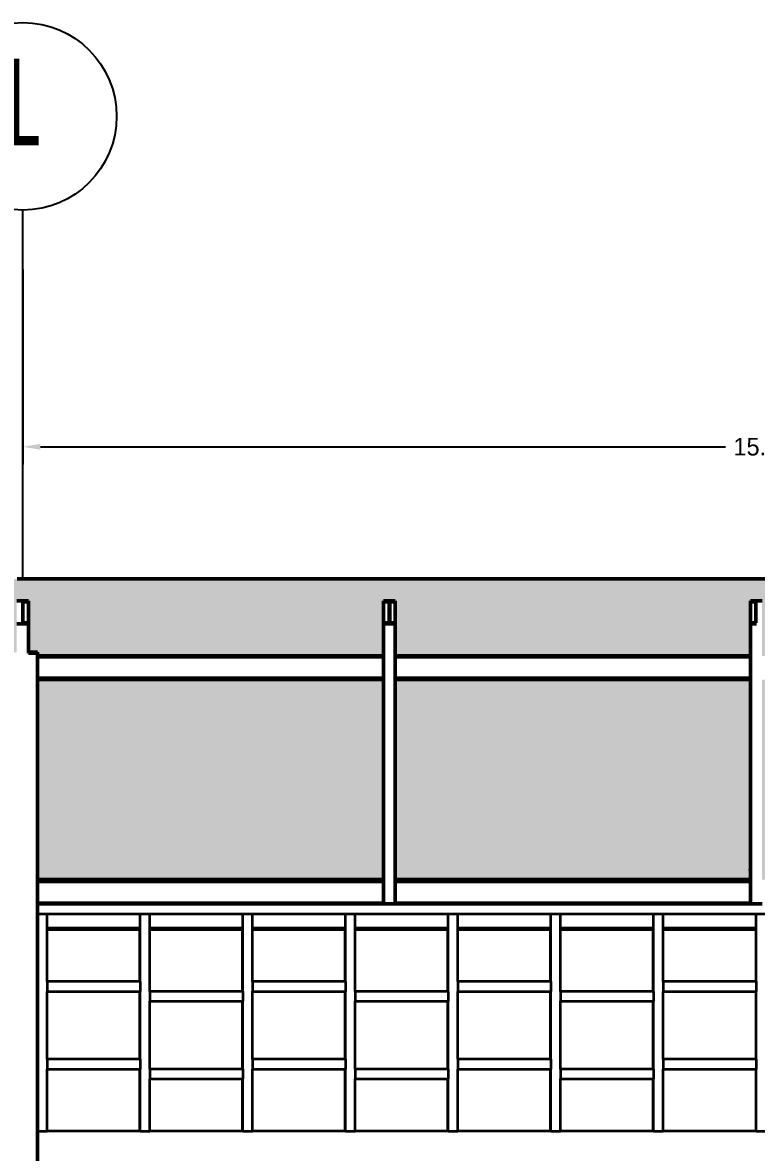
# Model space of a CAD drawing. Header units: metres. Extents: x -57 to 501, y 45 to 307.
# Drawn here: x 280.67 to 288.17, y 251.59 to 263.15 of the extents above; entities that cross this region are included whole.
import ezdxf

# ---------------------------------------------------------------- set-up
doc = ezdxf.new("R2010")
doc.units = ezdxf.units.M
doc.layers.add('atras', color=7, linetype='Continuous')
doc.dimstyles.get("Standard").update_dxf_attribs({"dimtxt": 0.18, "dimasz": 0.18, "dimexe": 0.18, "dimexo": 0.0625, "dimgap": 0.09, "dimtad": 0, "dimtih": 1, "dimtoh": 1, "dimdec": 1, "dimzin": 0, "dimdsep": 46, "dimtxsty": 'Standard', "dimcen": 0.09, "dimadec": 0, "dimazin": 0, "dimtfac": 1, "dimtdec": 1, "dimtofl": 0, "dimtmove": 0, "dimatfit": 3, "dimfxl": 1, "dimtolj": 1, "dimtzin": 0, "dimarcsym": 0})

# ---------------------------------------------------------------- blocks, each defined once
blk = doc.blocks.new('*D25')
at = {"layer": 'atras', "color": 0, "lineweight": -2, "transparency": 16777216}
for p, q in [((280.668, 260.623), (280.668, 258.628)), ((295.668, 260.623), (295.668, 258.628)), ((280.848, 258.808), (287.853, 258.808)), ((295.488, 258.808), (288.483, 258.808))]:
    blk.add_line(p, q, dxfattribs=at)
at = {"layer": 'atras', "color": 0, "transparency": 16777216}
for points in [[(280.848, 258.838), (280.848, 258.778), (280.668, 258.808)], [(295.488, 258.838), (295.488, 258.778), (295.668, 258.808)]]:
    blk.add_solid(points, dxfattribs=at)
at = {"layer": 'Defpoints', "color": 0, "transparency": 16777216}
for p in [(280.668, 260.685), (295.668, 260.685), (280.668, 258.808)]:
    blk.add_point(p, dxfattribs=at)
at = {"layer": 'atras', "color": 0, "transparency": 16777216, "insert": (288.168, 258.808), "char_height": 0.18, "attachment_point": 5}
blk.add_mtext('\\A1;15.0', dxfattribs=at)

msp = doc.modelspace()

# ---------------------------------------------------------------- hatches: boundary and pattern name
at = {"true_color": 0x939598}
h = msp.add_hatch(color=252, dxfattribs=at)
h.dxf.hatch_style = 1
h.paths.add_polyline_path([(280.517, 255.951), (280.517, 255.959), (280.517, 255.984), (280.517, 256.032), (280.517, 256.058), (280.517, 256.148), (280.517, 256.156), (280.517, 256.181), (280.517, 256.229), (280.517, 256.255), (280.517, 256.345), (280.517, 256.353), (280.517, 256.378), (280.517, 256.427), (280.517, 256.452), (280.517, 256.542), (280.517, 256.551), (280.517, 256.575), (280.517, 256.624), (280.517, 256.649), (280.517, 256.697), (280.517, 256.707), (280.607, 256.707), (280.607, 256.74), (280.607, 256.748), (280.607, 256.773), (280.607, 256.821), (280.607, 256.847), (280.607, 256.937), (280.607, 256.97), (280.607, 256.997), (280.607, 257.006), (280.607, 257.018), (280.607, 257.044), (280.607, 257.134), (280.607, 257.143), (280.607, 257.167), (280.607, 257.216), (280.607, 257.217), (280.607, 257.224), (280.607, 257.225), (280.607, 257.233), (280.727, 257.233), (280.727, 257.225), (280.727, 257.216), (280.727, 257.167), (280.727, 257.143), (280.727, 257.044), (280.727, 257.019), (280.727, 257.018), (280.727, 257.006), (280.727, 256.997), (280.727, 256.97), (280.727, 256.945), (280.727, 256.847), (280.727, 256.822), (280.727, 256.821), (280.727, 256.773), (280.727, 256.748), (280.727, 256.707), (280.751, 256.707), (280.771, 256.707), (280.817, 256.707), (280.817, 256.697), (280.817, 256.67), (280.892, 256.67), (280.912, 256.67), (281.033, 256.67), (281.053, 256.67), (281.174, 256.67), (281.195, 256.67), (281.316, 256.67), (281.336, 256.67), (281.457, 256.67), (281.477, 256.67), (281.598, 256.67), (281.618, 256.67), (281.739, 256.67), (281.759, 256.67), (281.88, 256.67), (281.901, 256.67), (282.022, 256.67), (282.042, 256.67), (282.163, 256.67), (282.183, 256.67), (282.304, 256.67), (282.324, 256.67), (282.445, 256.67), (282.465, 256.67), (282.587, 256.67), (282.607, 256.67), (282.728, 256.67), (282.748, 256.67), (282.869, 256.67), (282.889, 256.67), (283.01, 256.67), (283.03, 256.67), (283.151, 256.67), (283.172, 256.67), (283.293, 256.67), (283.313, 256.67), (283.434, 256.67), (283.454, 256.67), (283.575, 256.67), (283.595, 256.67), (283.716, 256.67), (283.736, 256.67), (283.857, 256.67), (283.878, 256.67), (283.999, 256.67), (284.019, 256.67), (284.14, 256.67), (284.16, 256.67), (284.281, 256.67), (284.301, 256.67), (284.357, 256.67), (284.357, 256.74), (284.357, 256.773), (284.357, 256.821), (284.357, 256.847), (284.357, 256.937), (284.357, 256.97), (284.357, 256.996), (284.357, 256.996), (284.357, 256.997), (284.357, 257.006), (284.357, 257.018), (284.357, 257.044), (284.357, 257.134), (284.357, 257.143), (284.357, 257.167), (284.357, 257.216), (284.357, 257.217), (284.357, 257.224), (284.357, 257.225), (284.357, 257.233), (284.477, 257.233), (284.477, 257.225), (284.477, 257.216), (284.477, 257.167), (284.477, 257.143), (284.477, 257.044), (284.477, 257.019), (284.477, 257.018), (284.477, 257.006), (284.477, 256.997), (284.477, 256.97), (284.477, 256.945), (284.477, 256.937), (284.477, 256.847), (284.477, 256.822), (284.477, 256.821), (284.477, 256.773), (284.477, 256.748), (284.477, 256.67), (284.563, 256.67), (284.584, 256.67), (284.705, 256.67), (284.725, 256.67), (284.846, 256.67), (284.866, 256.67), (284.987, 256.67), (285.007, 256.67), (285.128, 256.67), (285.148, 256.67), (285.269, 256.67), (285.29, 256.67), (285.411, 256.67), (285.431, 256.67), (285.552, 256.67), (285.572, 256.67), (285.693, 256.67), (285.713, 256.67), (285.834, 256.67), (285.854, 256.67), (285.975, 256.67), (285.996, 256.67), (286.117, 256.67), (286.137, 256.67), (286.258, 256.67), (286.278, 256.67), (286.399, 256.67), (286.419, 256.67), (286.54, 256.67), (286.56, 256.67), (286.682, 256.67), (286.702, 256.67), (286.823, 256.67), (286.843, 256.67), (286.964, 256.67), (286.984, 256.67), (287.105, 256.67), (287.125, 256.67), (287.246, 256.67), (287.267, 256.67), (287.388, 256.67), (287.408, 256.67), (287.529, 256.67), (287.549, 256.67), (287.67, 256.67), (287.69, 256.67), (287.811, 256.67), (287.831, 256.67), (287.952, 256.67), (287.973, 256.67), (288.107, 256.67), (288.107, 256.74), (288.107, 256.773), (288.107, 256.821), (288.107, 256.847), (288.107, 256.937), (288.107, 256.97), (288.107, 256.996), (288.107, 256.996), (288.107, 256.997), (288.107, 257.006), (288.107, 257.018), (288.107, 257.044), (288.107, 257.134), (288.107, 257.143), (288.107, 257.167), (288.107, 257.216), (288.107, 257.217), (288.107, 257.224), (288.107, 257.225), (288.107, 257.233), (288.227, 257.233), (288.227, 257.225), (288.227, 257.216), (288.227, 257.167), (288.227, 257.143), (288.227, 257.044), (288.227, 257.019), (288.227, 257.018), (288.227, 257.006), (288.227, 256.997), (288.227, 256.97), (288.227, 256.945), (288.227, 256.937), (288.227, 256.847), (288.227, 256.822), (288.227, 256.821), (288.227, 256.773), (288.227, 256.748), (288.227, 256.67), (288.255, 256.67), (288.376, 256.67), (288.396, 256.67), (288.517, 256.67), (288.537, 256.67), (288.658, 256.67), (288.679, 256.67), (288.8, 256.67), (288.82, 256.67), (288.941, 256.67), (288.961, 256.67), (289.082, 256.67), (289.102, 256.67), (289.223, 256.67), (289.243, 256.67), (289.364, 256.67), (289.385, 256.67), (289.506, 256.67), (289.526, 256.67), (289.647, 256.67), (289.667, 256.67), (289.788, 256.67), (289.808, 256.67), (289.929, 256.67), (289.949, 256.67), (290.07, 256.67), (290.091, 256.67), (290.212, 256.67), (290.232, 256.67), (290.353, 256.67), (290.373, 256.67), (290.494, 256.67), (290.514, 256.67), (290.635, 256.67), (290.655, 256.67), (290.777, 256.67), (290.797, 256.67), (290.918, 256.67), (290.938, 256.67), (291.059, 256.67), (291.079, 256.67), (291.2, 256.67), (291.22, 256.67), (291.341, 256.67), (291.362, 256.67), (291.483, 256.67), (291.503, 256.67), (291.624, 256.67), (291.644, 256.67), (291.765, 256.67), (291.785, 256.67), (291.857, 256.67), (291.857, 256.74), (291.857, 256.748), (291.857, 256.773), (291.857, 256.821), (291.857, 256.847), (291.857, 256.937), (291.857, 256.97), (291.857, 256.996), (291.857, 256.996), (291.857, 256.997), (291.857, 257.006), (291.857, 257.018), (291.857, 257.044), (291.857, 257.134), (291.857, 257.143), (291.857, 257.167), (291.857, 257.216), (291.857, 257.217), (291.857, 257.224), (291.857, 257.225), (291.857, 257.233), (291.977, 257.233), (291.977, 257.225), (291.977, 257.216), (291.977, 257.167), (291.977, 257.143), (291.977, 257.044), (291.977, 257.019), (291.977, 257.018), (291.977, 257.006), (291.977, 256.997), (291.977, 256.97), (291.977, 256.945), (291.977, 256.937), (291.977, 256.847), (291.977, 256.822), (291.977, 256.821), (291.977, 256.773), (291.977, 256.748), (291.977, 256.67), (292.047, 256.67), (292.068, 256.67), (292.189, 256.67), (292.209, 256.67), (292.33, 256.67), (292.35, 256.67), (292.471, 256.67), (292.491, 256.67), (292.612, 256.67), (292.632, 256.67), (292.753, 256.67), (292.774, 256.67), (292.895, 256.67), (292.915, 256.67), (293.036, 256.67), (293.06, 256.67), (293.173, 256.67), (293.193, 256.67), (293.322, 256.67), (293.342, 256.67), (293.456, 256.67), (293.476, 256.67), (293.605, 256.67), (293.625, 256.67), (293.738, 256.67), (293.758, 256.67), (293.887, 256.67), (293.907, 256.67), (294.02, 256.67), (294.041, 256.67), (294.169, 256.67), (294.19, 256.67), (294.303, 256.67), (294.323, 256.67), (294.452, 256.67), (294.472, 256.67), (294.585, 256.67), (294.605, 256.67), (294.734, 256.67), (294.754, 256.67), (294.868, 256.67), (294.888, 256.67), (295.017, 256.67), (295.037, 256.67), (295.15, 256.67), (295.17, 256.67), (295.299, 256.67), (295.319, 256.67), (295.432, 256.67), (295.453, 256.67), (295.517, 256.67), (295.517, 256.697), (295.517, 256.707), (295.581, 256.707), (295.607, 256.707), (295.607, 256.74), (295.607, 256.748), (295.607, 256.773), (295.607, 256.821), (295.607, 256.847), (295.607, 256.937), (295.607, 256.97), (295.607, 256.997), (295.607, 257.006), (295.607, 257.018), (295.607, 257.044), (295.607, 257.134), (295.607, 257.143), (295.607, 257.167), (295.607, 257.216), (295.607, 257.217), (295.607, 257.224), (295.607, 257.225), (295.607, 257.233), (295.727, 257.233), (295.727, 257.225), (295.727, 257.216), (295.727, 257.167), (295.727, 257.143), (295.727, 257.044), (295.727, 257.019), (295.727, 257.018), (295.727, 257.006), (295.727, 256.997), (295.727, 256.97), (295.727, 256.945), (295.727, 256.847), (295.727, 256.822), (295.727, 256.821), (295.727, 256.773), (295.727, 256.748), (295.727, 256.707), (295.753, 256.707), (295.817, 256.707), (295.817, 256.697), (295.817, 256.649), (295.817, 256.625), (295.817, 256.624), (295.817, 256.575), (295.817, 256.551), (295.817, 256.542), (295.817, 256.452), (295.817, 256.427), (295.817, 256.427), (295.817, 256.378), (295.817, 256.353), (295.817, 256.255), (295.817, 256.23), (295.817, 256.229), (295.817, 256.181), (295.817, 256.156), (295.817, 256.148), (295.817, 256.058), (295.817, 256.033), (295.817, 256.032), (295.817, 255.984), (295.817, 255.959), (295.817, 255.86), (295.817, 255.836), (295.817, 255.835), (295.817, 255.786), (295.817, 255.762), (295.817, 255.663), (295.817, 255.638), (295.817, 255.637), (295.817, 255.589), (295.817, 255.564), (295.817, 255.466), (295.817, 255.441), (295.817, 255.44), (295.817, 255.392), (295.817, 255.367), (295.817, 255.359), (295.817, 255.268), (295.817, 255.244), (295.817, 255.243), (295.817, 255.194), (295.817, 255.17), (295.817, 255.071), (295.817, 255.046), (295.817, 255.046), (295.817, 254.997), (295.817, 254.972), (295.817, 254.874), (295.817, 254.849), (295.817, 254.848), (295.817, 254.8), (295.817, 254.775), (295.817, 254.767), (295.817, 254.677), (295.817, 254.652), (295.817, 254.651), (295.817, 254.603), (295.817, 254.578), (295.817, 254.485), (295.817, 254.472), (295.817, 254.372), (298.422, 254.372), (298.422, 254.57), (298.422, 254.603), (298.422, 254.605), (298.422, 254.651), (298.422, 254.677), (298.422, 254.767), (298.422, 254.8), (298.422, 254.848), (298.422, 254.874), (298.422, 254.964), (298.422, 254.997), (298.422, 255.046), (298.422, 255.071), (298.422, 255.162), (298.422, 255.194), (298.422, 255.243), (298.422, 255.268), (298.422, 255.359), (298.422, 255.392), (298.422, 255.44), (298.422, 255.466), (298.422, 255.556), (298.422, 255.589), (298.422, 255.637), (298.422, 255.663), (298.422, 255.753), (298.422, 255.786), (298.422, 255.835), (298.422, 255.86), (298.422, 255.951), (298.422, 255.984), (298.422, 256.032), (298.422, 256.058), (298.422, 256.148), (298.422, 256.181), (298.422, 256.229), (298.422, 256.255), (298.422, 256.345), (298.422, 256.378), (298.422, 256.427), (298.422, 256.452), (298.422, 256.542), (298.422, 256.575), (298.422, 256.624), (298.422, 256.649), (298.422, 256.74), (298.422, 256.773), (298.422, 256.821), (298.422, 256.847), (298.422, 256.937), (298.422, 256.97), (298.422, 257.018), (298.422, 257.044), (298.422, 257.134), (298.422, 257.167), (298.422, 257.216), (298.422, 257.225), (298.422, 257.258), (298.422, 257.306), (298.422, 257.332), (298.422, 257.347), (298.422, 257.362), (298.422, 257.456), (295.729, 257.456), (293.036, 257.456), (289.929, 257.456), (286.823, 257.456), (283.716, 257.456), (280.61, 257.456), (277.503, 257.456), (277.503, 257.338), (277.503, 254.643), (277.503, 254.605), (277.503, 254.405), (280.459, 254.405), (280.517, 254.405), (280.517, 254.454), (280.517, 254.479), (280.517, 254.57), (280.517, 254.578), (280.517, 254.603), (280.517, 254.651), (280.517, 254.677), (280.517, 254.767), (280.517, 254.775), (280.517, 254.8), (280.517, 254.848), (280.517, 254.874), (280.517, 254.964), (280.517, 254.972), (280.517, 254.997), (280.517, 255.046), (280.517, 255.071), (280.517, 255.162), (280.517, 255.17), (280.517, 255.194), (280.517, 255.243), (280.517, 255.268), (280.517, 255.359), (280.517, 255.367), (280.517, 255.392), (280.517, 255.44), (280.517, 255.466), (280.517, 255.556), (280.517, 255.564), (280.517, 255.589), (280.517, 255.637), (280.517, 255.663), (280.517, 255.753), (280.517, 255.762), (280.517, 255.786), (280.517, 255.835), (280.517, 255.86)])
h.paths.add_polyline_path([(284.357, 255.835), (284.357, 255.836), (284.357, 255.86), (284.357, 255.951), (284.357, 255.984), (284.357, 256.032), (284.357, 256.058), (284.357, 256.148), (284.357, 256.156), (284.357, 256.181), (284.357, 256.229), (284.357, 256.255), (284.357, 256.345), (284.357, 256.353), (284.357, 256.378), (284.357, 256.427), (280.817, 256.427), (280.817, 256.378), (280.817, 256.353), (280.817, 256.255), (280.817, 256.23), (280.817, 256.229), (280.817, 256.181), (280.817, 256.156), (280.817, 256.148), (280.817, 256.058), (280.817, 256.033), (280.817, 256.032), (280.817, 255.984), (280.817, 255.959), (280.817, 255.951), (280.817, 255.86), (280.817, 255.836), (280.817, 255.835), (280.817, 255.786), (280.817, 255.762), (280.817, 255.753), (280.817, 255.663), (280.817, 255.638), (280.817, 255.637), (280.817, 255.589), (280.817, 255.564), (280.817, 255.466), (280.817, 255.441), (280.817, 255.44), (280.817, 255.392), (280.817, 255.367), (280.817, 255.359), (280.817, 255.268), (280.817, 255.244), (280.817, 255.243), (280.817, 255.194), (280.817, 255.17), (280.817, 255.162), (280.817, 255.071), (280.817, 255.046), (280.817, 255.046), (280.817, 254.997), (280.817, 254.972), (280.817, 254.964), (280.817, 254.874), (280.817, 254.849), (280.817, 254.848), (280.817, 254.8), (280.817, 254.775), (280.817, 254.767), (280.817, 254.677), (280.817, 254.652), (280.817, 254.651), (280.817, 254.603), (280.817, 254.578), (280.817, 254.57), (280.817, 254.479), (280.817, 254.455), (280.817, 254.454), (280.817, 254.405), (280.817, 254.381), (284.357, 254.381), (284.357, 254.405), (284.357, 254.454), (284.357, 254.455), (284.357, 254.479), (284.357, 254.517), (284.357, 254.57), (284.357, 254.603), (284.357, 254.651), (284.357, 254.677), (284.357, 254.767), (284.357, 254.8), (284.357, 254.848), (284.357, 254.874), (284.357, 254.964), (284.357, 254.972), (284.357, 254.997), (284.357, 255.046), (284.357, 255.071), (284.357, 255.162), (284.357, 255.17), (284.357, 255.194), (284.357, 255.243), (284.357, 255.268), (284.357, 255.359), (284.357, 255.367), (284.357, 255.392), (284.357, 255.44), (284.357, 255.466), (284.357, 255.556), (284.357, 255.564), (284.357, 255.589), (284.357, 255.637), (284.357, 255.663), (284.357, 255.753), (284.357, 255.786)], flags=17)
h.paths.add_polyline_path([(288.107, 255.637), (288.107, 255.663), (288.107, 255.753), (288.107, 255.786), (288.107, 255.835), (288.107, 255.86), (288.107, 255.951), (288.107, 255.984), (288.107, 256.032), (288.107, 256.058), (288.107, 256.148), (288.107, 256.156), (288.107, 256.181), (288.107, 256.229), (288.107, 256.255), (288.107, 256.345), (288.107, 256.353), (288.107, 256.378), (288.107, 256.427), (284.477, 256.427), (284.477, 256.378), (284.477, 256.353), (284.477, 256.255), (284.477, 256.23), (284.477, 256.229), (284.477, 256.181), (284.477, 256.156), (284.477, 256.058), (284.477, 256.033), (284.477, 256.032), (284.477, 255.984), (284.477, 255.959), (284.477, 255.86), (284.477, 255.836), (284.477, 255.786), (284.477, 255.762), (284.477, 255.663), (284.477, 255.638), (284.477, 255.589), (284.477, 255.564), (284.477, 255.466), (284.477, 255.441), (284.477, 255.44), (284.477, 255.392), (284.477, 255.367), (284.477, 255.268), (284.477, 255.244), (284.477, 255.194), (284.477, 255.17), (284.477, 255.071), (284.477, 255.046), (284.477, 255.046), (284.477, 254.997), (284.477, 254.972), (284.477, 254.964), (284.477, 254.874), (284.477, 254.849), (284.477, 254.8), (284.477, 254.775), (284.477, 254.677), (284.477, 254.652), (284.477, 254.603), (284.477, 254.578), (284.477, 254.57), (284.477, 254.479), (284.477, 254.455), (284.477, 254.454), (284.477, 254.405), (284.477, 254.381), (288.107, 254.381), (288.107, 254.405), (288.107, 254.454), (288.107, 254.455), (288.107, 254.479), (288.105, 254.479), (288.105, 254.489), (288.107, 254.57), (288.107, 254.603), (288.107, 254.651), (288.107, 254.677), (288.107, 254.767), (288.107, 254.8), (288.107, 254.848), (288.107, 254.874), (288.107, 254.964), (288.107, 254.972), (288.107, 254.997), (288.107, 255.046), (288.107, 255.071), (288.107, 255.162), (288.107, 255.194), (288.107, 255.243), (288.107, 255.268), (288.107, 255.359), (288.107, 255.367), (288.107, 255.392), (288.107, 255.44), (288.107, 255.466), (288.107, 255.556), (288.107, 255.564), (288.107, 255.589)], flags=17)
h.paths.add_polyline_path([(291.857, 255.44), (291.857, 255.466), (291.857, 255.556), (291.857, 255.564), (291.857, 255.589), (291.857, 255.637), (291.857, 255.663), (291.857, 255.753), (291.857, 255.786), (291.857, 255.835), (291.857, 255.86), (291.857, 255.951), (291.857, 255.984), (291.857, 256.032), (291.857, 256.058), (291.857, 256.148), (291.857, 256.156), (291.857, 256.181), (291.857, 256.229), (291.857, 256.255), (291.857, 256.345), (291.857, 256.353), (291.857, 256.378), (291.857, 256.427), (288.227, 256.427), (288.227, 256.378), (288.227, 256.353), (288.227, 256.255), (288.227, 256.23), (288.227, 256.229), (288.227, 256.181), (288.227, 256.156), (288.227, 256.148), (288.227, 256.058), (288.227, 256.033), (288.227, 256.032), (288.227, 255.984), (288.227, 255.959), (288.227, 255.86), (288.227, 255.836), (288.227, 255.786), (288.227, 255.762), (288.227, 255.663), (288.227, 255.638), (288.227, 255.589), (288.227, 255.564), (288.227, 255.466), (288.227, 255.441), (288.227, 255.44), (288.227, 255.392), (288.227, 255.367), (288.227, 255.268), (288.227, 255.244), (288.227, 255.194), (288.227, 255.17), (288.227, 255.071), (288.227, 255.046), (288.227, 255.046), (288.227, 254.997), (288.227, 254.972), (288.227, 254.964), (288.227, 254.874), (288.227, 254.849), (288.227, 254.8), (288.227, 254.775), (288.227, 254.677), (288.227, 254.652), (288.227, 254.603), (288.227, 254.578), (288.227, 254.57), (288.227, 254.479), (288.227, 254.455), (288.227, 254.454), (288.227, 254.405), (288.227, 254.381), (291.857, 254.381), (291.857, 254.405), (291.857, 254.454), (291.857, 254.479), (291.857, 254.57), (291.857, 254.578), (291.857, 254.603), (291.857, 254.651), (291.857, 254.677), (291.857, 254.767), (291.857, 254.8), (291.857, 254.848), (291.857, 254.874), (291.857, 254.964), (291.857, 254.972), (291.857, 254.997), (291.857, 255.046), (291.857, 255.071), (291.857, 255.162), (291.857, 255.194), (291.857, 255.243), (291.857, 255.268), (291.857, 255.359), (291.857, 255.367), (291.857, 255.392)], flags=17)
h.paths.add_polyline_path([(295.517, 255.194), (295.517, 255.243), (295.517, 255.268), (295.517, 255.359), (295.517, 255.367), (295.517, 255.392), (295.517, 255.44), (295.517, 255.466), (295.517, 255.556), (295.517, 255.564), (295.517, 255.589), (295.517, 255.637), (295.517, 255.663), (295.517, 255.753), (295.517, 255.762), (295.517, 255.786), (295.517, 255.835), (295.517, 255.836), (295.517, 255.86), (295.517, 255.951), (295.517, 255.984), (295.517, 256.032), (295.517, 256.058), (295.517, 256.148), (295.517, 256.156), (295.517, 256.181), (295.517, 256.229), (295.517, 256.255), (295.517, 256.345), (295.517, 256.353), (295.517, 256.378), (295.517, 256.427), (291.977, 256.427), (291.977, 256.378), (291.977, 256.353), (291.977, 256.255), (291.977, 256.23), (291.977, 256.229), (291.977, 256.181), (291.977, 256.156), (291.977, 256.148), (291.977, 256.058), (291.977, 256.033), (291.977, 256.032), (291.977, 255.984), (291.977, 255.959), (291.977, 255.951), (291.977, 255.86), (291.977, 255.836), (291.977, 255.786), (291.977, 255.762), (291.977, 255.753), (291.977, 255.663), (291.977, 255.638), (291.977, 255.589), (291.977, 255.564), (291.977, 255.466), (291.977, 255.441), (291.977, 255.392), (291.977, 255.367), (291.977, 255.268), (291.977, 255.244), (291.977, 255.194), (291.977, 255.17), (291.977, 255.071), (291.977, 255.046), (291.977, 255.046), (291.977, 254.997), (291.977, 254.972), (291.977, 254.964), (291.977, 254.874), (291.977, 254.849), (291.977, 254.848), (291.977, 254.8), (291.977, 254.775), (291.977, 254.677), (291.977, 254.652), (291.977, 254.603), (291.977, 254.578), (291.977, 254.57), (291.977, 254.517), (291.977, 254.479), (291.977, 254.455), (291.977, 254.454), (291.977, 254.405), (291.977, 254.381), (295.517, 254.381), (295.517, 254.405), (295.517, 254.454), (295.517, 254.479), (295.517, 254.57), (295.517, 254.578), (295.517, 254.603), (295.517, 254.651), (295.517, 254.677), (295.517, 254.767), (295.517, 254.775), (295.517, 254.8), (295.517, 254.848), (295.517, 254.874), (295.517, 254.964), (295.517, 254.972), (295.517, 254.997), (295.517, 255.046), (295.517, 255.071), (295.517, 255.162), (295.517, 255.17)], flags=17)

# ---------------------------------------------------------------- linework, layer by layer
at = {"lineweight": 50}
for p, q in [((280.61, 257.456), (283.716, 257.456)), ((286.823, 257.456), (283.716, 257.456)), ((289.929, 257.456), (286.823, 257.456)), ((280.727, 257.233), (280.607, 257.233)), ((280.727, 257.225), (280.727, 257.233)), ((284.477, 257.233), (284.357, 257.233)), ((284.357, 257.233), (284.357, 257.225)), ((284.477, 257.225), (284.477, 257.233)), ((288.227, 257.233), (288.107, 257.233)), ((288.107, 257.233), (288.107, 257.225)), ((280.67, 257.006), (280.67, 257.224)), ((280.67, 257.224), (280.727, 257.224)), ((280.727, 257.224), (280.727, 257.225)), ((280.727, 257.224), (280.727, 257.217)), ((280.727, 257.217), (280.727, 257.216)), ((280.727, 257.216), (280.727, 257.167)), ((280.727, 257.167), (280.727, 257.143)), ((280.727, 257.143), (280.727, 257.134)), ((280.727, 257.134), (280.727, 257.044)), ((284.357, 257.225), (284.357, 257.224)), ((284.357, 257.224), (284.414, 257.224)), ((284.357, 257.224), (284.357, 257.217)), ((284.357, 257.217), (284.357, 257.216)), ((284.357, 257.216), (284.357, 257.167)), ((284.357, 257.167), (284.357, 257.143)), ((284.357, 257.143), (284.357, 257.134)), ((284.357, 257.134), (284.357, 257.044)), ((284.414, 257.224), (284.414, 257.006)), ((284.42, 257.006), (284.42, 257.224)), ((284.42, 257.224), (284.477, 257.224)), ((284.477, 257.224), (284.477, 257.225)), ((284.477, 257.224), (284.477, 257.217)), ((284.477, 257.217), (284.477, 257.216)), ((284.477, 257.216), (284.477, 257.167)), ((284.477, 257.167), (284.477, 257.143)), ((284.477, 257.143), (284.477, 257.134)), ((284.477, 257.134), (284.477, 257.044)), ((288.107, 257.225), (288.107, 257.224)), ((288.107, 257.224), (288.164, 257.224)), ((288.107, 257.224), (288.107, 257.217)), ((288.107, 257.217), (288.107, 257.216)), ((288.107, 257.216), (288.107, 257.167)), ((288.107, 257.167), (288.107, 257.143)), ((288.107, 257.143), (288.107, 257.134)), ((288.107, 257.134), (288.107, 257.044)), ((288.164, 257.224), (288.164, 257.006)), ((280.727, 257.006), (280.67, 257.006)), ((280.727, 257.044), (280.727, 257.019)), ((280.727, 257.019), (280.727, 257.018)), ((280.727, 257.018), (280.727, 257.006)), ((280.727, 256.997), (280.727, 257.006)), ((284.357, 257.044), (284.357, 257.019)), ((284.357, 257.019), (284.357, 257.018)), ((284.357, 257.018), (284.357, 257.006)), ((284.357, 257.006), (284.357, 256.997)), ((284.414, 257.006), (284.357, 257.006)), ((284.477, 257.006), (284.42, 257.006)), ((284.477, 257.044), (284.477, 257.019)), ((284.477, 257.019), (284.477, 257.018)), ((284.477, 257.018), (284.477, 257.006)), ((284.477, 256.997), (284.477, 257.006)), ((288.107, 257.044), (288.107, 257.019)), ((288.107, 257.019), (288.107, 257.018)), ((288.107, 257.018), (288.107, 257.006)), ((288.107, 257.006), (288.107, 256.997)), ((288.164, 257.006), (288.107, 257.006)), ((280.607, 256.997), (280.727, 256.997)), ((280.727, 256.997), (280.727, 256.97)), ((280.727, 256.97), (280.727, 256.945)), ((280.727, 256.945), (280.727, 256.937)), ((280.727, 256.937), (280.727, 256.847)), ((284.357, 256.997), (284.414, 256.997)), ((284.357, 256.997), (284.357, 256.996)), ((284.357, 256.996), (284.414, 256.996)), ((284.357, 256.97), (284.357, 256.996)), ((284.357, 256.996), (284.357, 256.996)), ((284.357, 256.945), (284.357, 256.97)), ((284.357, 256.945), (284.357, 256.937)), ((284.357, 256.937), (284.357, 256.847)), ((284.414, 256.997), (284.414, 256.996)), ((284.414, 256.997), (284.42, 256.997)), ((284.414, 256.996), (284.42, 256.996)), ((284.42, 256.997), (284.42, 256.996)), ((284.42, 256.997), (284.477, 256.997)), ((284.42, 256.996), (284.477, 256.996)), ((284.477, 256.997), (284.477, 256.996)), ((284.477, 256.996), (284.477, 256.97)), ((284.477, 256.945), (284.477, 256.97)), ((284.477, 256.945), (284.477, 256.937)), ((284.477, 256.937), (284.477, 256.847)), ((288.107, 256.997), (288.164, 256.997)), ((288.107, 256.997), (288.107, 256.996)), ((288.107, 256.996), (288.164, 256.996)), ((288.107, 256.97), (288.107, 256.996)), ((288.107, 256.996), (288.107, 256.996)), ((288.107, 256.945), (288.107, 256.97)), ((288.107, 256.945), (288.107, 256.937)), ((288.107, 256.937), (288.107, 256.847)), ((288.164, 256.997), (288.164, 256.996)), ((288.164, 256.997), (288.17, 256.997)), ((288.164, 256.996), (288.17, 256.996)), ((280.727, 256.847), (280.727, 256.822)), ((280.727, 256.822), (280.727, 256.821)), ((280.727, 256.821), (280.727, 256.773)), ((280.727, 256.773), (280.727, 256.748)), ((284.357, 256.847), (284.357, 256.822)), ((284.357, 256.822), (284.357, 256.821)), ((284.357, 256.821), (284.357, 256.773)), ((284.357, 256.773), (284.357, 256.748)), ((284.477, 256.847), (284.477, 256.822)), ((284.477, 256.822), (284.477, 256.821)), ((284.477, 256.821), (284.477, 256.773)), ((284.477, 256.773), (284.477, 256.748)), ((288.107, 256.847), (288.107, 256.822)), ((288.107, 256.822), (288.107, 256.821)), ((288.107, 256.821), (288.107, 256.773)), ((288.107, 256.773), (288.107, 256.748)), ((280.727, 256.748), (280.727, 256.74)), ((280.727, 256.74), (280.727, 256.707)), ((280.727, 256.707), (280.751, 256.707)), ((280.727, 256.707), (280.727, 256.697)), ((280.751, 256.697), (280.727, 256.697)), ((280.751, 256.707), (280.751, 256.697)), ((280.751, 256.707), (280.771, 256.707)), ((280.771, 256.697), (280.751, 256.697)), ((280.771, 256.707), (280.771, 256.697)), ((280.771, 256.707), (280.817, 256.707)), ((280.817, 256.697), (280.771, 256.697)), ((280.817, 256.697), (280.817, 256.707)), ((280.817, 256.67), (280.817, 256.697)), ((280.817, 256.66), (280.817, 256.67)), ((280.817, 256.67), (280.892, 256.67)), ((280.817, 256.66), (284.357, 256.66)), ((280.817, 256.44), (280.817, 256.66)), ((280.892, 256.67), (280.912, 256.67)), ((280.912, 256.67), (281.033, 256.67)), ((281.033, 256.67), (281.053, 256.67)), ((281.053, 256.67), (281.174, 256.67)), ((281.174, 256.67), (281.195, 256.67)), ((281.195, 256.67), (281.316, 256.67)), ((281.316, 256.67), (281.336, 256.67)), ((281.336, 256.67), (281.457, 256.67)), ((281.457, 256.67), (281.477, 256.67)), ((281.477, 256.67), (281.598, 256.67)), ((281.598, 256.67), (281.618, 256.67)), ((281.618, 256.67), (281.739, 256.67)), ((281.739, 256.67), (281.759, 256.67)), ((281.759, 256.67), (281.88, 256.67)), ((281.88, 256.67), (281.901, 256.67)), ((281.901, 256.67), (282.022, 256.67)), ((282.022, 256.67), (282.042, 256.67)), ((282.042, 256.67), (282.163, 256.67)), ((282.163, 256.67), (282.183, 256.67)), ((282.183, 256.67), (282.304, 256.67)), ((282.304, 256.67), (282.324, 256.67)), ((282.324, 256.67), (282.445, 256.67)), ((282.445, 256.67), (282.465, 256.67)), ((282.465, 256.67), (282.587, 256.67)), ((282.587, 256.67), (282.607, 256.67)), ((282.607, 256.67), (282.728, 256.67)), ((282.728, 256.67), (282.748, 256.67)), ((282.748, 256.67), (282.869, 256.67)), ((282.869, 256.67), (282.889, 256.67)), ((282.889, 256.67), (283.01, 256.67)), ((283.01, 256.67), (283.03, 256.67)), ((283.03, 256.67), (283.151, 256.67)), ((283.151, 256.67), (283.172, 256.67)), ((283.172, 256.67), (283.293, 256.67)), ((283.293, 256.67), (283.313, 256.67)), ((283.313, 256.67), (283.434, 256.67)), ((283.434, 256.67), (283.454, 256.67)), ((283.454, 256.67), (283.575, 256.67)), ((283.575, 256.67), (283.595, 256.67)), ((283.595, 256.67), (283.716, 256.67)), ((283.716, 256.67), (283.736, 256.67)), ((283.736, 256.67), (283.857, 256.67)), ((283.857, 256.67), (283.878, 256.67)), ((283.878, 256.67), (283.999, 256.67)), ((283.999, 256.67), (284.019, 256.67)), ((284.019, 256.67), (284.14, 256.67)), ((284.14, 256.67), (284.16, 256.67)), ((284.16, 256.67), (284.281, 256.67)), ((284.281, 256.67), (284.301, 256.67)), ((284.301, 256.67), (284.357, 256.67)), ((284.357, 256.748), (284.357, 256.74)), ((284.357, 256.74), (284.357, 256.67)), ((284.357, 256.67), (284.357, 256.66)), ((284.357, 256.66), (284.357, 256.44)), ((284.477, 256.748), (284.477, 256.74)), ((284.477, 256.74), (284.477, 256.67)), ((284.477, 256.67), (284.563, 256.67)), ((284.477, 256.67), (284.477, 256.66)), ((284.477, 256.66), (288.107, 256.66)), ((284.477, 256.44), (284.477, 256.66)), ((284.563, 256.67), (284.584, 256.67)), ((284.584, 256.67), (284.705, 256.67)), ((284.705, 256.67), (284.725, 256.67)), ((284.725, 256.67), (284.846, 256.67)), ((284.846, 256.67), (284.866, 256.67)), ((284.866, 256.67), (284.987, 256.67)), ((284.987, 256.67), (285.007, 256.67)), ((285.007, 256.67), (285.128, 256.67)), ((285.128, 256.67), (285.148, 256.67)), ((285.148, 256.67), (285.269, 256.67)), ((285.269, 256.67), (285.29, 256.67)), ((285.29, 256.67), (285.411, 256.67)), ((285.411, 256.67), (285.431, 256.67)), ((285.431, 256.67), (285.552, 256.67)), ((285.552, 256.67), (285.572, 256.67)), ((285.572, 256.67), (285.693, 256.67)), ((285.693, 256.67), (285.713, 256.67)), ((285.713, 256.67), (285.834, 256.67)), ((285.834, 256.67), (285.854, 256.67)), ((285.854, 256.67), (285.975, 256.67)), ((285.975, 256.67), (285.996, 256.67)), ((285.996, 256.67), (286.117, 256.67)), ((286.117, 256.67), (286.137, 256.67)), ((286.137, 256.67), (286.258, 256.67)), ((286.258, 256.67), (286.278, 256.67)), ((286.278, 256.67), (286.399, 256.67)), ((286.399, 256.67), (286.419, 256.67)), ((286.419, 256.67), (286.54, 256.67)), ((286.54, 256.67), (286.56, 256.67)), ((286.56, 256.67), (286.682, 256.67)), ((286.682, 256.67), (286.702, 256.67)), ((286.702, 256.67), (286.823, 256.67)), ((286.823, 256.67), (286.843, 256.67)), ((286.843, 256.67), (286.964, 256.67)), ((286.964, 256.67), (286.984, 256.67)), ((286.984, 256.67), (287.105, 256.67)), ((287.105, 256.67), (287.125, 256.67)), ((287.125, 256.67), (287.246, 256.67)), ((287.246, 256.67), (287.267, 256.67)), ((287.267, 256.67), (287.388, 256.67)), ((287.388, 256.67), (287.408, 256.67)), ((287.408, 256.67), (287.529, 256.67)), ((287.529, 256.67), (287.549, 256.67)), ((287.549, 256.67), (287.67, 256.67)), ((287.67, 256.67), (287.69, 256.67)), ((287.69, 256.67), (287.811, 256.67)), ((287.811, 256.67), (287.831, 256.67)), ((287.831, 256.67), (287.952, 256.67)), ((287.952, 256.67), (287.973, 256.67)), ((287.973, 256.67), (288.094, 256.67)), ((288.094, 256.67), (288.107, 256.67)), ((288.107, 256.748), (288.107, 256.74)), ((288.107, 256.74), (288.107, 256.67)), ((288.107, 256.67), (288.107, 256.66)), ((288.107, 256.66), (288.107, 256.44)), ((280.817, 256.43), (280.817, 256.44)), ((280.817, 256.44), (284.357, 256.44)), ((280.817, 256.427), (280.817, 256.43)), ((284.357, 256.427), (280.817, 256.427)), ((280.817, 256.378), (280.817, 256.427)), ((280.817, 256.427), (280.817, 256.427)), ((284.357, 256.44), (284.357, 256.43)), ((284.357, 256.43), (284.357, 256.427)), ((284.357, 256.427), (284.357, 256.378)), ((284.357, 256.427), (284.357, 256.427)), ((284.477, 256.44), (288.107, 256.44)), ((284.477, 256.44), (284.477, 256.43)), ((284.477, 256.427), (284.477, 256.43)), ((288.107, 256.427), (284.477, 256.427)), ((284.477, 256.427), (284.477, 256.427)), ((284.477, 256.378), (284.477, 256.427)), ((288.107, 256.44), (288.107, 256.43)), ((288.107, 256.43), (288.107, 256.427)), ((288.107, 256.427), (288.107, 256.378)), ((288.107, 256.427), (288.107, 256.427)), ((280.817, 256.353), (280.817, 256.378)), ((280.817, 256.345), (280.817, 256.353)), ((280.817, 256.255), (280.817, 256.345)), ((284.357, 256.378), (284.357, 256.353)), ((284.357, 256.353), (284.357, 256.345)), ((284.357, 256.255), (284.357, 256.345)), ((284.477, 256.378), (284.477, 256.353)), ((284.477, 256.345), (284.477, 256.353)), ((284.477, 256.345), (284.477, 256.255)), ((288.107, 256.378), (288.107, 256.353)), ((288.107, 256.353), (288.107, 256.345)), ((288.107, 256.255), (288.107, 256.345)), ((280.817, 256.23), (280.817, 256.255)), ((280.817, 256.229), (280.817, 256.23)), ((280.817, 256.181), (280.817, 256.229)), ((284.357, 256.255), (284.357, 256.23)), ((284.357, 256.23), (284.357, 256.229)), ((284.357, 256.229), (284.357, 256.181)), ((284.477, 256.23), (284.477, 256.255)), ((284.477, 256.229), (284.477, 256.23)), ((284.477, 256.181), (284.477, 256.229)), ((288.107, 256.255), (288.107, 256.23)), ((288.107, 256.23), (288.107, 256.229)), ((288.107, 256.229), (288.107, 256.181)), ((280.817, 256.156), (280.817, 256.181)), ((280.817, 256.148), (280.817, 256.156)), ((280.817, 256.058), (280.817, 256.148)), ((284.357, 256.181), (284.357, 256.156)), ((284.357, 256.148), (284.357, 256.156)), ((284.357, 256.148), (284.357, 256.058)), ((284.477, 256.156), (284.477, 256.181)), ((284.477, 256.148), (284.477, 256.156)), ((284.477, 256.148), (284.477, 256.058)), ((288.107, 256.181), (288.107, 256.156)), ((288.107, 256.148), (288.107, 256.156)), ((288.107, 256.148), (288.107, 256.058)), ((280.817, 256.033), (280.817, 256.058)), ((280.817, 256.032), (280.817, 256.033)), ((280.817, 255.984), (280.817, 256.032)), ((280.817, 255.959), (280.817, 255.984)), ((284.357, 256.058), (284.357, 256.033)), ((284.357, 256.033), (284.357, 256.032)), ((284.357, 255.984), (284.357, 256.032)), ((284.357, 255.984), (284.357, 255.959)), ((284.477, 256.058), (284.477, 256.033)), ((284.477, 256.032), (284.477, 256.033)), ((284.477, 255.984), (284.477, 256.032)), ((284.477, 255.959), (284.477, 255.984)), ((288.107, 256.058), (288.107, 256.033)), ((288.107, 256.033), (288.107, 256.032)), ((288.107, 255.984), (288.107, 256.032)), ((288.107, 255.984), (288.107, 255.959)), ((280.817, 255.951), (280.817, 255.959)), ((280.817, 255.86), (280.817, 255.951)), ((280.817, 255.836), (280.817, 255.86)), ((284.357, 255.959), (284.357, 255.951)), ((284.357, 255.86), (284.357, 255.951)), ((284.357, 255.86), (284.357, 255.836)), ((284.477, 255.951), (284.477, 255.959)), ((284.477, 255.951), (284.477, 255.86)), ((284.477, 255.836), (284.477, 255.86)), ((288.107, 255.959), (288.107, 255.951)), ((288.107, 255.86), (288.107, 255.951)), ((288.107, 255.86), (288.107, 255.836)), ((280.817, 255.835), (280.817, 255.836)), ((280.817, 255.786), (280.817, 255.835)), ((280.817, 255.762), (280.817, 255.786)), ((280.817, 255.753), (280.817, 255.762)), ((280.817, 255.663), (280.817, 255.753)), ((284.357, 255.836), (284.357, 255.835)), ((284.357, 255.786), (284.357, 255.835)), ((284.357, 255.762), (284.357, 255.786)), ((284.357, 255.762), (284.357, 255.753)), ((284.357, 255.663), (284.357, 255.753)), ((284.477, 255.835), (284.477, 255.836)), ((284.477, 255.835), (284.477, 255.786)), ((284.477, 255.786), (284.477, 255.762)), ((284.477, 255.753), (284.477, 255.762)), ((284.477, 255.663), (284.477, 255.753)), ((288.107, 255.836), (288.107, 255.835)), ((288.107, 255.786), (288.107, 255.835)), ((288.107, 255.762), (288.107, 255.786)), ((288.107, 255.762), (288.107, 255.753)), ((288.107, 255.663), (288.107, 255.753)), ((280.817, 255.638), (280.817, 255.663)), ((280.817, 255.637), (280.817, 255.638)), ((280.817, 255.589), (280.817, 255.637)), ((284.357, 255.663), (284.357, 255.638)), ((284.357, 255.638), (284.357, 255.637)), ((284.357, 255.589), (284.357, 255.637)), ((284.477, 255.638), (284.477, 255.663)), ((284.477, 255.637), (284.477, 255.638)), ((284.477, 255.637), (284.477, 255.589)), ((288.107, 255.663), (288.107, 255.638)), ((288.107, 255.638), (288.107, 255.637)), ((288.107, 255.589), (288.107, 255.637)), ((280.817, 255.564), (280.817, 255.589)), ((280.817, 255.556), (280.817, 255.564)), ((280.817, 255.466), (280.817, 255.556)), ((284.357, 255.589), (284.357, 255.564)), ((284.357, 255.564), (284.357, 255.556)), ((284.357, 255.466), (284.357, 255.556)), ((284.477, 255.564), (284.477, 255.589)), ((284.477, 255.556), (284.477, 255.564)), ((284.477, 255.556), (284.477, 255.466)), ((288.107, 255.589), (288.107, 255.564)), ((288.107, 255.564), (288.107, 255.556)), ((288.107, 255.466), (288.107, 255.556)), ((280.817, 255.441), (280.817, 255.466)), ((280.817, 255.44), (280.817, 255.441)), ((280.817, 255.392), (280.817, 255.44)), ((280.817, 255.367), (280.817, 255.392)), ((284.357, 255.441), (284.357, 255.466)), ((284.357, 255.441), (284.357, 255.44)), ((284.357, 255.44), (284.357, 255.392)), ((284.357, 255.392), (284.357, 255.367)), ((284.477, 255.441), (284.477, 255.466)), ((284.477, 255.44), (284.477, 255.441)), ((284.477, 255.392), (284.477, 255.44)), ((284.477, 255.367), (284.477, 255.392)), ((288.107, 255.441), (288.107, 255.466)), ((288.107, 255.441), (288.107, 255.44)), ((288.107, 255.44), (288.107, 255.392)), ((288.107, 255.392), (288.107, 255.367)), ((280.817, 255.359), (280.817, 255.367)), ((280.817, 255.268), (280.817, 255.359)), ((284.357, 255.367), (284.357, 255.359)), ((284.357, 255.268), (284.357, 255.359)), ((284.477, 255.359), (284.477, 255.367)), ((284.477, 255.359), (284.477, 255.268)), ((288.107, 255.367), (288.107, 255.359)), ((288.107, 255.268), (288.107, 255.359)), ((280.817, 255.244), (280.817, 255.268)), ((280.817, 255.243), (280.817, 255.244)), ((280.817, 255.194), (280.817, 255.243)), ((280.817, 255.17), (280.817, 255.194)), ((280.817, 255.162), (280.817, 255.17)), ((280.817, 255.071), (280.817, 255.162)), ((284.357, 255.244), (284.357, 255.268)), ((284.357, 255.244), (284.357, 255.243)), ((284.357, 255.194), (284.357, 255.243)), ((284.357, 255.194), (284.357, 255.17)), ((284.357, 255.17), (284.357, 255.162)), ((284.357, 255.071), (284.357, 255.162)), ((284.477, 255.268), (284.477, 255.244)), ((284.477, 255.243), (284.477, 255.244)), ((284.477, 255.243), (284.477, 255.194)), ((284.477, 255.17), (284.477, 255.194)), ((284.477, 255.162), (284.477, 255.17)), ((284.477, 255.162), (284.477, 255.071)), ((288.107, 255.244), (288.107, 255.268)), ((288.107, 255.244), (288.107, 255.243)), ((288.107, 255.194), (288.107, 255.243)), ((288.107, 255.194), (288.107, 255.17)), ((288.107, 255.17), (288.107, 255.162)), ((288.107, 255.071), (288.107, 255.162)), ((280.817, 255.046), (280.817, 255.071)), ((280.817, 254.997), (280.817, 255.046)), ((280.817, 255.046), (280.817, 255.046)), ((284.357, 255.071), (284.357, 255.046)), ((284.357, 255.046), (284.357, 254.997)), ((284.357, 255.046), (284.357, 255.046)), ((284.477, 255.046), (284.477, 255.071)), ((284.477, 254.997), (284.477, 255.046)), ((284.477, 255.046), (284.477, 255.046)), ((288.107, 255.071), (288.107, 255.046)), ((288.107, 255.046), (288.107, 254.997)), ((288.107, 255.046), (288.107, 255.046)), ((280.817, 254.972), (280.817, 254.997)), ((280.817, 254.964), (280.817, 254.972)), ((280.817, 254.874), (280.817, 254.964)), ((284.357, 254.997), (284.357, 254.972)), ((284.357, 254.972), (284.357, 254.964)), ((284.357, 254.874), (284.357, 254.964)), ((284.477, 254.972), (284.477, 254.997)), ((284.477, 254.972), (284.477, 254.964)), ((284.477, 254.964), (284.477, 254.874)), ((288.107, 254.997), (288.107, 254.972)), ((288.107, 254.972), (288.107, 254.964)), ((288.107, 254.874), (288.107, 254.964)), ((280.817, 254.849), (280.817, 254.874)), ((280.817, 254.848), (280.817, 254.849)), ((280.817, 254.8), (280.817, 254.848)), ((284.357, 254.874), (284.357, 254.849)), ((284.357, 254.849), (284.357, 254.848)), ((284.357, 254.8), (284.357, 254.848)), ((284.477, 254.849), (284.477, 254.874)), ((284.477, 254.848), (284.477, 254.849)), ((284.477, 254.8), (284.477, 254.848)), ((288.107, 254.874), (288.107, 254.849)), ((288.107, 254.849), (288.107, 254.848)), ((288.107, 254.8), (288.107, 254.848)), ((280.817, 254.775), (280.817, 254.8)), ((280.817, 254.767), (280.817, 254.775)), ((280.817, 254.677), (280.817, 254.767)), ((284.357, 254.8), (284.357, 254.775)), ((284.357, 254.775), (284.357, 254.767)), ((284.357, 254.677), (284.357, 254.767)), ((284.477, 254.8), (284.477, 254.775)), ((284.477, 254.767), (284.477, 254.775)), ((284.477, 254.767), (284.477, 254.677)), ((288.107, 254.775), (288.107, 254.8)), ((288.107, 254.775), (288.107, 254.767)), ((288.107, 254.677), (288.107, 254.767)), ((280.817, 254.652), (280.817, 254.677)), ((280.817, 254.651), (280.817, 254.652)), ((280.817, 254.603), (280.817, 254.651)), ((280.817, 254.578), (280.817, 254.603)), ((280.817, 254.57), (280.817, 254.578)), ((284.357, 254.677), (284.357, 254.652)), ((284.357, 254.652), (284.357, 254.651)), ((284.357, 254.603), (284.357, 254.651)), ((284.357, 254.603), (284.357, 254.578)), ((284.357, 254.578), (284.357, 254.57)), ((284.477, 254.652), (284.477, 254.677)), ((284.477, 254.651), (284.477, 254.652)), ((284.477, 254.651), (284.477, 254.603)), ((284.477, 254.578), (284.477, 254.603)), ((284.477, 254.57), (284.477, 254.578)), ((288.107, 254.677), (288.107, 254.652)), ((288.107, 254.652), (288.107, 254.651)), ((288.107, 254.603), (288.107, 254.651)), ((288.107, 254.578), (288.107, 254.603)), ((288.107, 254.57), (288.107, 254.578)), ((280.817, 254.479), (280.817, 254.57)), ((280.817, 254.455), (280.817, 254.479)), ((284.357, 254.57), (284.357, 254.517)), ((284.357, 254.479), (284.357, 254.517)), ((284.357, 254.479), (284.357, 254.455)), ((284.477, 254.479), (284.477, 254.57)), ((284.477, 254.455), (284.477, 254.479)), ((288.105, 254.489), (288.105, 254.479)), ((288.105, 254.489), (288.107, 254.483)), ((288.107, 254.479), (288.105, 254.479)), ((288.107, 254.57), (288.107, 254.483)), ((288.107, 254.483), (288.107, 254.479)), ((288.107, 254.479), (288.107, 254.455)), ((280.817, 254.454), (280.817, 254.455)), ((280.817, 254.405), (280.817, 254.454)), ((280.817, 254.381), (280.817, 254.405)), ((284.357, 254.381), (280.817, 254.381)), ((280.817, 254.372), (280.817, 254.381)), ((280.817, 254.363), (280.817, 254.372)), ((280.817, 254.363), (284.357, 254.363)), ((280.817, 254.142), (280.817, 254.363)), ((284.357, 254.455), (284.357, 254.454)), ((284.357, 254.454), (284.357, 254.405)), ((284.357, 254.405), (284.357, 254.381)), ((284.357, 254.381), (284.357, 254.372)), ((284.357, 254.372), (284.357, 254.363)), ((284.357, 254.363), (284.357, 254.142)), ((284.477, 254.454), (284.477, 254.455)), ((284.477, 254.405), (284.477, 254.454)), ((284.477, 254.381), (284.477, 254.405)), ((288.107, 254.381), (284.477, 254.381)), ((284.477, 254.372), (284.477, 254.381)), ((284.477, 254.372), (284.477, 254.363)), ((284.477, 254.363), (288.107, 254.363)), ((284.477, 254.363), (284.477, 254.142)), ((288.107, 254.455), (288.107, 254.454)), ((288.107, 254.454), (288.107, 254.405)), ((288.107, 254.405), (288.107, 254.381)), ((288.107, 254.381), (288.107, 254.372)), ((288.107, 254.372), (288.107, 254.363)), ((288.107, 254.363), (288.107, 254.142)), ((280.817, 254.132), (280.817, 254.142)), ((280.817, 254.142), (284.357, 254.142)), ((280.817, 254.132), (284.357, 254.132)), ((280.817, 254.032), (280.817, 254.132)), ((284.357, 254.132), (284.477, 254.132)), ((284.477, 254.142), (288.107, 254.142)), ((284.477, 254.132), (288.107, 254.132)), ((288.107, 254.142), (288.107, 254.132)), ((288.107, 254.132), (288.227, 254.132)), ((280.817, 251.808), (280.817, 254.032)), ((280.817, 250.758), (280.817, 251.808))]:
    msp.add_line(p, q, dxfattribs=at)
for p, q in [((284.357, 254.142), (284.357, 254.132)), ((284.477, 254.142), (284.477, 254.132))]:
    msp.add_line(p, q)
at = {"lineweight": 35}
for p, q in [((280.817, 254.032), (280.917, 254.032)), ((280.917, 253.888), (280.917, 254.032)), ((280.917, 254.032), (281.867, 254.032)), ((281.867, 254.032), (281.967, 254.032)), ((281.867, 253.888), (281.867, 254.032)), ((281.967, 253.888), (281.967, 254.032)), ((281.967, 254.032), (282.917, 254.032)), ((282.917, 254.032), (283.017, 254.032)), ((282.917, 253.888), (282.917, 254.032)), ((283.017, 253.888), (283.017, 254.032)), ((283.017, 254.032), (283.967, 254.032)), ((283.967, 254.032), (284.067, 254.032)), ((283.967, 253.888), (283.967, 254.032)), ((284.067, 253.888), (284.067, 254.032)), ((284.067, 254.032), (285.017, 254.032)), ((285.017, 254.032), (285.117, 254.032)), ((285.017, 253.888), (285.017, 254.032)), ((285.117, 253.888), (285.117, 254.032)), ((285.117, 254.032), (286.067, 254.032)), ((286.067, 254.032), (286.167, 254.032)), ((286.067, 253.888), (286.067, 254.032)), ((286.167, 253.888), (286.167, 254.032)), ((286.167, 254.032), (287.117, 254.032)), ((287.117, 254.032), (287.217, 254.032)), ((287.117, 253.888), (287.117, 254.032)), ((287.217, 253.888), (287.217, 254.032)), ((287.217, 254.032), (288.167, 254.032)), ((288.167, 254.032), (288.267, 254.032)), ((288.167, 253.888), (288.167, 254.032)), ((280.917, 253.888), (281.867, 253.888)), ((280.917, 253.872), (280.917, 253.888)), ((281.867, 253.872), (281.867, 253.888)), ((281.967, 253.888), (282.917, 253.888)), ((281.967, 253.872), (281.967, 253.888)), ((282.917, 253.872), (282.917, 253.888)), ((283.017, 253.888), (283.967, 253.888)), ((283.017, 253.872), (283.017, 253.888)), ((283.967, 253.872), (283.967, 253.888)), ((284.067, 253.888), (285.017, 253.888)), ((284.067, 253.872), (284.067, 253.888)), ((285.017, 253.872), (285.017, 253.888)), ((285.117, 253.888), (286.067, 253.888)), ((285.117, 253.872), (285.117, 253.888)), ((286.067, 253.872), (286.067, 253.888)), ((286.167, 253.888), (287.117, 253.888)), ((286.167, 253.872), (286.167, 253.888)), ((287.117, 253.872), (287.117, 253.888)), ((287.217, 253.888), (288.167, 253.888)), ((287.217, 253.872), (287.217, 253.888)), ((288.167, 253.872), (288.167, 253.888)), ((280.917, 253.338), (280.917, 253.872)), ((280.917, 253.872), (281.865, 253.872)), ((281.865, 253.338), (281.865, 253.872)), ((281.865, 253.872), (281.867, 253.872)), ((281.867, 253.338), (281.867, 253.872)), ((281.967, 253.238), (281.967, 253.872)), ((281.967, 253.872), (282.915, 253.872)), ((282.915, 253.238), (282.915, 253.872)), ((282.915, 253.872), (282.917, 253.872)), ((282.917, 253.238), (282.917, 253.872)), ((283.017, 253.338), (283.017, 253.872)), ((283.017, 253.872), (283.965, 253.872)), ((283.965, 253.338), (283.965, 253.872)), ((283.965, 253.872), (283.967, 253.872)), ((283.967, 253.338), (283.967, 253.872)), ((284.067, 253.238), (284.067, 253.872)), ((284.067, 253.872), (285.015, 253.872)), ((285.015, 253.238), (285.015, 253.872)), ((285.015, 253.872), (285.017, 253.872)), ((285.017, 253.238), (285.017, 253.872)), ((285.117, 253.338), (285.117, 253.872)), ((285.117, 253.872), (286.065, 253.872)), ((286.065, 253.338), (286.065, 253.872)), ((286.065, 253.872), (286.067, 253.872)), ((286.067, 253.338), (286.067, 253.872)), ((286.167, 253.238), (286.167, 253.872)), ((286.167, 253.872), (287.115, 253.872)), ((287.115, 253.238), (287.115, 253.872)), ((287.115, 253.872), (287.117, 253.872)), ((287.117, 253.238), (287.117, 253.872)), ((287.217, 253.338), (287.217, 253.872)), ((287.217, 253.872), (288.165, 253.872)), ((288.165, 253.338), (288.165, 253.872)), ((288.165, 253.872), (288.167, 253.872)), ((288.167, 253.338), (288.167, 253.872)), ((280.917, 253.338), (280.917, 253.238)), ((281.865, 253.338), (280.917, 253.338)), ((281.867, 253.338), (281.865, 253.338)), ((281.867, 253.338), (281.867, 253.238)), ((283.017, 253.338), (283.017, 253.238)), ((283.965, 253.338), (283.017, 253.338)), ((283.967, 253.338), (283.965, 253.338)), ((283.967, 253.338), (283.967, 253.238)), ((285.117, 253.338), (285.117, 253.238)), ((286.065, 253.338), (285.117, 253.338)), ((286.067, 253.338), (286.065, 253.338)), ((286.067, 253.338), (286.067, 253.238)), ((287.217, 253.338), (287.217, 253.238)), ((288.165, 253.338), (287.217, 253.338)), ((288.167, 253.338), (288.165, 253.338)), ((288.167, 253.338), (288.167, 253.238)), ((280.917, 252.544), (280.917, 253.238)), ((280.917, 253.238), (281.865, 253.238)), ((281.865, 252.544), (281.865, 253.238)), ((281.867, 253.238), (281.865, 253.238)), ((281.867, 252.544), (281.867, 253.238)), ((281.967, 253.238), (281.967, 253.138)), ((282.915, 253.238), (281.967, 253.238)), ((282.917, 253.238), (282.915, 253.238)), ((282.917, 253.238), (282.917, 253.138)), ((283.017, 252.544), (283.017, 253.238)), ((283.017, 253.238), (283.965, 253.238)), ((283.965, 252.544), (283.965, 253.238)), ((283.967, 253.238), (283.965, 253.238)), ((283.967, 252.544), (283.967, 253.238)), ((284.067, 253.238), (284.067, 253.138)), ((285.015, 253.238), (284.067, 253.238)), ((285.017, 253.238), (285.015, 253.238)), ((285.017, 253.238), (285.017, 253.138)), ((285.117, 252.544), (285.117, 253.238)), ((285.117, 253.238), (286.065, 253.238)), ((286.065, 252.544), (286.065, 253.238)), ((286.067, 253.238), (286.065, 253.238)), ((286.067, 252.544), (286.067, 253.238)), ((286.167, 253.238), (286.167, 253.138)), ((287.115, 253.238), (286.167, 253.238)), ((287.117, 253.238), (287.115, 253.238)), ((287.117, 253.238), (287.117, 253.138)), ((287.217, 252.544), (287.217, 253.238)), ((287.217, 253.238), (288.165, 253.238)), ((288.165, 252.544), (288.165, 253.238)), ((288.167, 253.238), (288.165, 253.238)), ((288.167, 252.544), (288.167, 253.238)), ((281.967, 252.444), (281.967, 253.138)), ((281.967, 253.138), (282.915, 253.138)), ((282.915, 252.444), (282.915, 253.138)), ((282.917, 253.138), (282.915, 253.138)), ((282.917, 252.444), (282.917, 253.138)), ((284.067, 252.444), (284.067, 253.138)), ((284.067, 253.138), (285.015, 253.138)), ((285.015, 252.444), (285.015, 253.138)), ((285.017, 253.138), (285.015, 253.138)), ((285.017, 252.444), (285.017, 253.138)), ((286.167, 252.444), (286.167, 253.138)), ((286.167, 253.138), (287.115, 253.138)), ((287.115, 252.444), (287.115, 253.138)), ((287.117, 253.138), (287.115, 253.138)), ((287.117, 252.444), (287.117, 253.138)), ((280.917, 252.544), (280.917, 252.444)), ((281.865, 252.544), (280.917, 252.544)), ((281.867, 252.544), (281.865, 252.544)), ((281.867, 252.544), (281.867, 252.444)), ((283.017, 252.544), (283.017, 252.444)), ((283.965, 252.544), (283.017, 252.544)), ((283.967, 252.544), (283.965, 252.544)), ((283.967, 252.544), (283.967, 252.444)), ((285.117, 252.544), (285.117, 252.444)), ((286.065, 252.544), (285.117, 252.544)), ((286.067, 252.544), (286.065, 252.544)), ((286.067, 252.544), (286.067, 252.444)), ((287.217, 252.544), (287.217, 252.444)), ((288.165, 252.544), (287.217, 252.544)), ((288.167, 252.544), (288.165, 252.544)), ((288.167, 252.544), (288.167, 252.444)), ((280.917, 251.808), (280.917, 252.444)), ((280.917, 252.444), (281.865, 252.444)), ((281.865, 251.808), (281.865, 252.444)), ((281.867, 252.444), (281.865, 252.444)), ((281.867, 251.808), (281.867, 252.444)), ((281.967, 252.444), (281.967, 252.344)), ((282.915, 252.444), (281.967, 252.444)), ((282.917, 252.444), (282.915, 252.444)), ((282.917, 252.444), (282.917, 252.344)), ((283.017, 251.808), (283.017, 252.444)), ((283.017, 252.444), (283.965, 252.444)), ((283.965, 251.808), (283.965, 252.444)), ((283.967, 252.444), (283.965, 252.444)), ((283.967, 251.808), (283.967, 252.444)), ((284.067, 252.444), (284.067, 252.344)), ((285.015, 252.444), (284.067, 252.444)), ((285.017, 252.444), (285.015, 252.444)), ((285.017, 252.444), (285.017, 252.344)), ((285.117, 251.808), (285.117, 252.444)), ((285.117, 252.444), (286.065, 252.444)), ((286.065, 251.808), (286.065, 252.444)), ((286.067, 252.444), (286.065, 252.444)), ((286.067, 251.808), (286.067, 252.444)), ((286.167, 252.444), (286.167, 252.344)), ((287.115, 252.444), (286.167, 252.444)), ((287.117, 252.444), (287.115, 252.444)), ((287.117, 252.444), (287.117, 252.344)), ((287.217, 251.808), (287.217, 252.444)), ((287.217, 252.444), (288.165, 252.444)), ((288.165, 251.808), (288.165, 252.444)), ((288.167, 252.444), (288.165, 252.444)), ((288.167, 251.808), (288.167, 252.444)), ((281.967, 251.808), (281.967, 252.344)), ((281.967, 252.344), (282.915, 252.344)), ((282.915, 251.808), (282.915, 252.344)), ((282.917, 252.344), (282.915, 252.344)), ((282.917, 251.808), (282.917, 252.344)), ((284.067, 251.808), (284.067, 252.344)), ((284.067, 252.344), (285.015, 252.344)), ((285.015, 251.808), (285.015, 252.344)), ((285.017, 252.344), (285.015, 252.344)), ((285.017, 251.808), (285.017, 252.344)), ((286.167, 251.808), (286.167, 252.344)), ((286.167, 252.344), (287.115, 252.344)), ((287.115, 251.808), (287.115, 252.344)), ((287.117, 252.344), (287.115, 252.344)), ((287.117, 251.808), (287.117, 252.344)), ((280.817, 251.808), (280.917, 251.808)), ((281.865, 251.808), (280.917, 251.808)), ((281.867, 251.808), (281.865, 251.808)), ((281.867, 251.808), (281.967, 251.808)), ((282.915, 251.808), (281.967, 251.808)), ((282.917, 251.808), (282.915, 251.808)), ((282.917, 251.808), (283.017, 251.808)), ((283.965, 251.808), (283.017, 251.808)), ((283.967, 251.808), (283.965, 251.808)), ((283.967, 251.808), (284.067, 251.808)), ((285.015, 251.808), (284.067, 251.808)), ((285.017, 251.808), (285.015, 251.808)), ((285.017, 251.808), (285.117, 251.808)), ((286.065, 251.808), (285.117, 251.808)), ((286.067, 251.808), (286.065, 251.808)), ((286.067, 251.808), (286.167, 251.808)), ((287.115, 251.808), (286.167, 251.808)), ((287.117, 251.808), (287.115, 251.808)), ((287.117, 251.808), (287.217, 251.808)), ((288.165, 251.808), (287.217, 251.808)), ((288.167, 251.808), (288.165, 251.808)), ((288.167, 251.808), (288.267, 251.808))]:
    msp.add_line(p, q, dxfattribs=at)
at = {"layer": 'atras', "color": 252, "true_color": 0x939598}
msp.add_line((280.668, 257.456), (280.668, 261.229), dxfattribs=at)
msp.add_circle((280.668, 262.188), 0.959, dxfattribs=at)

# ---------------------------------------------------------------- texts
at = {"layer": 'atras', "color": 252, "true_color": 0x939598, "insert": (280.23, 262.778), "char_height": 0.886, "attachment_point": 1}
msp.add_mtext_dynamic_manual_height_columns('1', width=0.62671, gutter_width=4.429, heights=[0], dxfattribs=at)

# ---------------------------------------------------------------- dimensions: what is measured, and where the dimension line sits
at = {"layer": 'atras', "color": 252, "true_color": 0x939598}
dim = msp.add_linear_dim(base=(280.668, 258.808), p1=(295.668, 260.685), p2=(280.668, 260.685), dimstyle='Standard', dxfattribs=at)
dim.commit()
dim.dimension.update_dxf_attribs({"geometry": '*D25', "text_midpoint": (288.168, 258.808)})

doc.saveas('drawing.dxf')
